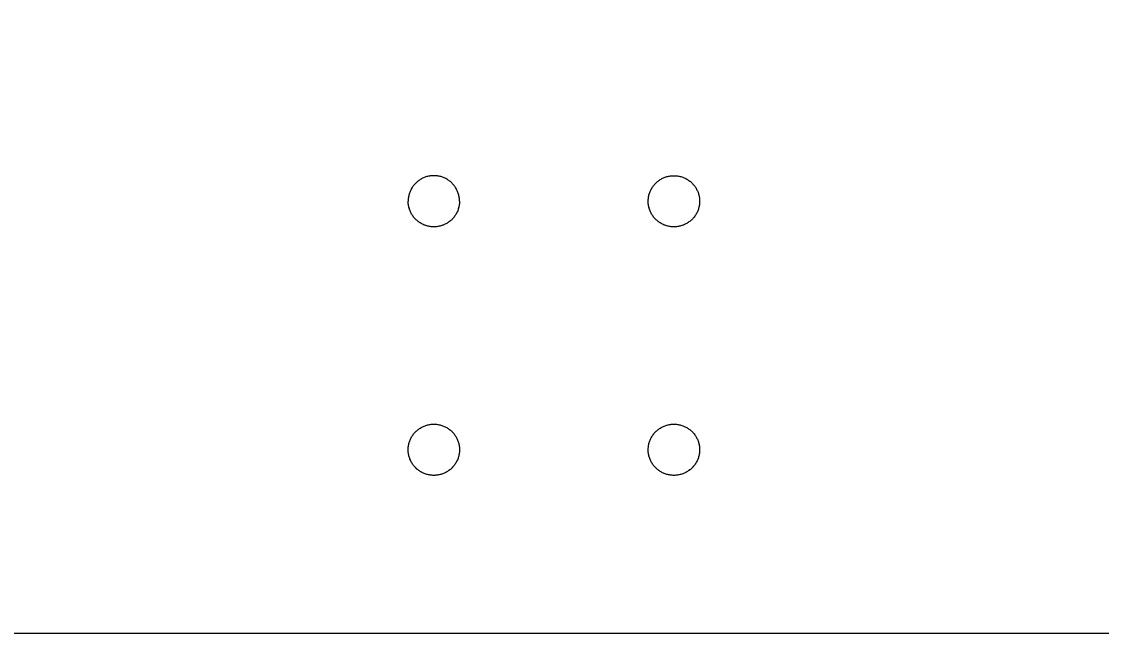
# Model space of a CAD drawing. Header units: inches. Extents: x -10 to 169, y -3 to 129.
# Drawn here: x -0.34 to 12.05, y 56.49 to 63.51 of the extents above; entities that cross this region are included whole.
import ezdxf

# ---------------------------------------------------------------- set-up
doc = ezdxf.new("R2010")
doc.units = ezdxf.units.IN
doc.layers.add('ZANO_R', color=7, linetype='Continuous', lineweight=0)
doc.layers.add('ZANO_W', color=1, linetype='Continuous', lineweight=0)
doc.styles.get("Standard").update_dxf_attribs({"font": 'arial.ttf'})
doc.dimstyles.new('amerykanie', dxfattribs={"dimtxt": 50, "dimasz": 50, "dimexe": 0.5, "dimexo": 0.5, "dimgap": 1, "dimtad": 1, "dimdec": 0, "dimzin": 0, "dimlunit": 5, "dimtxsty": 'Standard', "dimcen": 0.09, "dimclrd": 1, "dimclre": 1, "dimclrt": 1, "dimazin": 0, "dimtfac": 1, "dimtdec": 0, "dimtmove": 0, "dimatfit": 3, "dimfxl": 1, "dimtzin": 0, "dimarcsym": 1})

# ---------------------------------------------------------------- blocks, each defined once
blk = doc.blocks.new('*D360')
at = {"layer": 'ZANO_W', "color": 1, "lineweight": -2}
for p, q in [((4.493, 70.575), (-6.582, 70.575)), ((-6.082, 69.575), (-6.082, 45.591)), ((4.493, 44.591), (-6.582, 44.591))]:
    blk.add_line(p, q, dxfattribs=at)
at = {"layer": 'ZANO_W', "color": 1}
for points in [[(-5.915, 69.575), (-6.249, 69.575), (-6.082, 70.575)], [(-6.249, 45.591), (-5.915, 45.591), (-6.082, 44.591)]]:
    blk.add_solid(points, dxfattribs=at)
at = {"layer": 'ZANO_W', "color": 1, "insert": (-7.412, 57.583), "char_height": 1.625, "attachment_point": 5, "rotation": 90}
blk.add_mtext('26', dxfattribs=at)

msp = doc.modelspace()

# ---------------------------------------------------------------- linework, layer by layer
at = {"layer": 'ZANO_R'}
for p, q in [((4.34001, 61.73691), (4.32993, 61.73499)), ((4.35016, 61.73847), (4.34001, 61.73691)), ((4.36035, 61.73968), (4.35016, 61.73847)), ((4.37058, 61.74053), (4.36035, 61.73968)), ((4.38083, 61.74103), (4.37058, 61.74053)), ((4.39109, 61.74116), (4.38083, 61.74103)), ((4.40136, 61.74103), (4.39109, 61.74116)), ((4.41161, 61.74053), (4.40136, 61.74103)), ((4.42184, 61.73968), (4.41161, 61.74053)), ((4.43203, 61.73847), (4.42184, 61.73968)), ((4.44217, 61.73691), (4.43203, 61.73847)), ((4.45225, 61.73499), (4.44217, 61.73691)), ((7.08584, 61.73499), (7.09592, 61.73691)), ((7.09592, 61.73691), (7.10606, 61.73847)), ((7.10606, 61.73847), (7.11626, 61.73968)), ((7.11626, 61.73968), (7.12648, 61.74053)), ((7.12648, 61.74053), (7.13674, 61.74103)), ((7.13674, 61.74103), (7.147, 61.74116)), ((7.147, 61.74116), (7.15726, 61.74103)), ((7.15726, 61.74103), (7.16751, 61.74053)), ((7.16751, 61.74053), (7.17774, 61.73968)), ((7.17774, 61.73968), (7.18793, 61.73847)), ((7.18793, 61.73847), (7.19808, 61.73691)), ((7.19808, 61.73691), (7.20816, 61.73499)), ((4.14678, 61.61257), (4.14115, 61.60398)), ((4.1527, 61.62095), (4.14678, 61.61257)), ((4.15891, 61.62912), (4.1527, 61.62095)), ((4.1654, 61.63707), (4.15891, 61.62912)), ((4.17217, 61.64479), (4.1654, 61.63707)), ((4.1792, 61.65226), (4.17217, 61.64479)), ((4.18649, 61.65949), (4.1792, 61.65226)), ((4.19402, 61.66646), (4.18649, 61.65949)), ((4.2018, 61.67316), (4.19402, 61.66646)), ((4.2098, 61.67959), (4.2018, 61.67316)), ((4.21802, 61.68573), (4.2098, 61.67959)), ((4.22646, 61.69158), (4.21802, 61.68573)), ((4.23509, 61.69713), (4.22646, 61.69158)), ((4.24391, 61.70238), (4.23509, 61.69713)), ((4.2529, 61.70732), (4.24391, 61.70238)), ((4.26207, 61.71194), (4.2529, 61.70732)), ((4.27139, 61.71624), (4.26207, 61.71194)), ((4.28085, 61.72021), (4.27139, 61.71624)), ((4.29045, 61.72385), (4.28085, 61.72021)), ((4.30017, 61.72715), (4.29045, 61.72385)), ((4.31, 61.73011), (4.30017, 61.72715)), ((4.31992, 61.73273), (4.31, 61.73011)), ((4.32993, 61.73499), (4.31992, 61.73273)), ((4.46226, 61.73273), (4.45225, 61.73499)), ((4.47219, 61.73011), (4.46226, 61.73273)), ((4.48202, 61.72715), (4.47219, 61.73011)), ((4.49174, 61.72385), (4.48202, 61.72715)), ((4.50133, 61.72021), (4.49174, 61.72385)), ((4.5108, 61.71624), (4.50133, 61.72021)), ((4.52012, 61.71194), (4.5108, 61.71624)), ((4.52928, 61.70732), (4.52012, 61.71194)), ((4.53828, 61.70238), (4.52928, 61.70732)), ((4.5471, 61.69713), (4.53828, 61.70238)), ((4.55573, 61.69158), (4.5471, 61.69713)), ((4.56416, 61.68573), (4.55573, 61.69158)), ((4.57238, 61.67959), (4.56416, 61.68573)), ((4.58039, 61.67316), (4.57238, 61.67959)), ((4.58816, 61.66646), (4.58039, 61.67316)), ((4.5957, 61.65949), (4.58816, 61.66646)), ((4.60298, 61.65226), (4.5957, 61.65949)), ((4.61002, 61.64479), (4.60298, 61.65226)), ((4.61678, 61.63707), (4.61002, 61.64479)), ((4.62327, 61.62912), (4.61678, 61.63707)), ((4.62949, 61.62095), (4.62327, 61.62912)), ((4.63541, 61.61257), (4.62949, 61.62095)), ((4.64103, 61.60398), (4.63541, 61.61257)), ((6.89706, 61.60398), (6.90268, 61.61257)), ((6.90268, 61.61257), (6.90861, 61.62095)), ((6.90861, 61.62095), (6.91482, 61.62912)), ((6.91482, 61.62912), (6.92131, 61.63707)), ((6.92131, 61.63707), (6.92808, 61.64479)), ((6.92808, 61.64479), (6.93511, 61.65226)), ((6.93511, 61.65226), (6.94239, 61.65949)), ((6.94239, 61.65949), (6.94993, 61.66646)), ((6.94993, 61.66646), (6.9577, 61.67316)), ((6.9577, 61.67316), (6.96571, 61.67959)), ((6.96571, 61.67959), (6.97393, 61.68573)), ((6.97393, 61.68573), (6.98236, 61.69158)), ((6.98236, 61.69158), (6.99099, 61.69713)), ((6.99099, 61.69713), (6.99981, 61.70238)), ((6.99981, 61.70238), (7.00881, 61.70732)), ((7.00881, 61.70732), (7.01797, 61.71194)), ((7.01797, 61.71194), (7.02729, 61.71624)), ((7.02729, 61.71624), (7.03676, 61.72021)), ((7.03676, 61.72021), (7.04636, 61.72385)), ((7.04636, 61.72385), (7.05607, 61.72715)), ((7.05607, 61.72715), (7.0659, 61.73011)), ((7.0659, 61.73011), (7.07583, 61.73273)), ((7.07583, 61.73273), (7.08584, 61.73499)), ((7.20816, 61.73499), (7.21817, 61.73273)), ((7.21817, 61.73273), (7.2281, 61.73011)), ((7.2281, 61.73011), (7.23792, 61.72715)), ((7.23792, 61.72715), (7.24764, 61.72385)), ((7.24764, 61.72385), (7.25724, 61.72021)), ((7.25724, 61.72021), (7.2667, 61.71624)), ((7.2667, 61.71624), (7.27602, 61.71194)), ((7.27602, 61.71194), (7.28519, 61.70732)), ((7.28519, 61.70732), (7.29419, 61.70238)), ((7.29419, 61.70238), (7.30301, 61.69713)), ((7.30301, 61.69713), (7.31164, 61.69158)), ((7.31164, 61.69158), (7.32007, 61.68573)), ((7.32007, 61.68573), (7.32829, 61.67959)), ((7.32829, 61.67959), (7.33629, 61.67316)), ((7.33629, 61.67316), (7.34407, 61.66646)), ((7.34407, 61.66646), (7.3516, 61.65949)), ((7.3516, 61.65949), (7.35889, 61.65226)), ((7.35889, 61.65226), (7.36592, 61.64479)), ((7.36592, 61.64479), (7.37269, 61.63707)), ((7.37269, 61.63707), (7.37918, 61.62912)), ((7.37918, 61.62912), (7.38539, 61.62095)), ((7.38539, 61.62095), (7.39131, 61.61257)), ((7.39131, 61.61257), (7.39694, 61.60398)), ((4.09885, 61.48926), (4.09756, 61.47908)), ((4.1005, 61.49939), (4.09885, 61.48926)), ((4.1025, 61.50946), (4.1005, 61.49939)), ((4.10485, 61.51945), (4.1025, 61.50946)), ((4.10755, 61.52935), (4.10485, 61.51945)), ((4.11059, 61.53915), (4.10755, 61.52935)), ((4.11397, 61.54884), (4.11059, 61.53915)), ((4.11769, 61.55841), (4.11397, 61.54884)), ((4.12174, 61.56784), (4.11769, 61.55841)), ((4.12612, 61.57712), (4.12174, 61.56784)), ((4.13081, 61.58625), (4.12612, 61.57712)), ((4.13583, 61.59521), (4.13081, 61.58625)), ((4.14115, 61.60398), (4.13583, 61.59521)), ((4.64636, 61.59521), (4.64103, 61.60398)), ((4.65137, 61.58625), (4.64636, 61.59521)), ((4.65607, 61.57712), (4.65137, 61.58625)), ((4.66044, 61.56784), (4.65607, 61.57712)), ((4.66449, 61.55841), (4.66044, 61.56784)), ((4.66821, 61.54884), (4.66449, 61.55841)), ((4.67159, 61.53915), (4.66821, 61.54884)), ((4.67464, 61.52935), (4.67159, 61.53915)), ((4.67733, 61.51945), (4.67464, 61.52935)), ((4.67968, 61.50946), (4.67733, 61.51945)), ((4.68169, 61.49939), (4.67968, 61.50946)), ((4.68333, 61.48926), (4.68169, 61.49939)), ((4.68463, 61.47908), (4.68333, 61.48926)), ((6.85346, 61.47908), (6.85476, 61.48926)), ((6.85476, 61.48926), (6.85641, 61.49939)), ((6.85641, 61.49939), (6.85841, 61.50946)), ((6.85841, 61.50946), (6.86076, 61.51945)), ((6.86076, 61.51945), (6.86346, 61.52935)), ((6.86346, 61.52935), (6.8665, 61.53915)), ((6.8665, 61.53915), (6.86988, 61.54884)), ((6.86988, 61.54884), (6.8736, 61.55841)), ((6.8736, 61.55841), (6.87765, 61.56784)), ((6.87765, 61.56784), (6.88202, 61.57712)), ((6.88202, 61.57712), (6.88672, 61.58625)), ((6.88672, 61.58625), (6.89174, 61.59521)), ((6.89174, 61.59521), (6.89706, 61.60398)), ((7.39694, 61.60398), (7.40226, 61.59521)), ((7.40226, 61.59521), (7.40728, 61.58625)), ((7.40728, 61.58625), (7.41197, 61.57712)), ((7.41197, 61.57712), (7.41635, 61.56784)), ((7.41635, 61.56784), (7.4204, 61.55841)), ((7.4204, 61.55841), (7.42412, 61.54884)), ((7.42412, 61.54884), (7.4275, 61.53915)), ((7.4275, 61.53915), (7.43054, 61.52935)), ((7.43054, 61.52935), (7.43324, 61.51945)), ((7.43324, 61.51945), (7.43559, 61.50946)), ((7.43559, 61.50946), (7.43759, 61.49939)), ((7.43759, 61.49939), (7.43924, 61.48926)), ((7.43924, 61.48926), (7.44053, 61.47908)), ((4.09604, 61.45861), (4.09582, 61.44835)), ((4.09602, 61.43807), (4.09582, 61.44835)), ((4.09658, 61.4278), (4.09602, 61.43807)), ((4.09662, 61.46886), (4.09604, 61.45861)), ((4.0975, 61.41756), (4.09658, 61.4278)), ((4.09756, 61.47908), (4.09662, 61.46886)), ((4.09878, 61.40736), (4.0975, 61.41756)), ((4.10041, 61.3972), (4.09878, 61.40736)), ((4.1024, 61.38711), (4.10041, 61.3972)), ((4.10473, 61.3771), (4.1024, 61.38711)), ((4.10363, 61.38144), (4.10534, 61.37459)), ((4.10742, 61.36717), (4.10473, 61.3771)), ((4.10534, 61.37459), (4.10722, 61.36778)), ((4.11045, 61.35735), (4.10742, 61.36717)), ((4.67477, 61.36717), (4.67174, 61.35735)), ((4.67745, 61.3771), (4.67477, 61.36717)), ((4.67497, 61.36778), (4.67684, 61.37459)), ((4.67684, 61.37459), (4.67855, 61.38144)), ((4.67979, 61.38711), (4.67745, 61.3771)), ((4.68177, 61.3972), (4.67979, 61.38711)), ((4.6834, 61.40736), (4.68177, 61.3972)), ((4.68468, 61.41756), (4.6834, 61.40736)), ((4.68556, 61.46886), (4.68463, 61.47908)), ((4.6856, 61.4278), (4.68468, 61.41756)), ((4.68614, 61.45861), (4.68556, 61.46886)), ((4.68616, 61.43807), (4.6856, 61.4278)), ((4.68637, 61.44835), (4.68614, 61.45861)), ((4.68637, 61.44835), (4.68616, 61.43807)), ((6.85172, 61.44835), (6.85195, 61.45861)), ((6.85193, 61.43807), (6.85172, 61.44835)), ((6.85249, 61.4278), (6.85193, 61.43807)), ((6.85195, 61.45861), (6.85253, 61.46886)), ((6.85341, 61.41756), (6.85249, 61.4278)), ((6.85253, 61.46886), (6.85346, 61.47908)), ((6.85469, 61.40736), (6.85341, 61.41756)), ((6.85632, 61.3972), (6.85469, 61.40736)), ((6.8583, 61.38711), (6.85632, 61.3972)), ((6.86064, 61.3771), (6.8583, 61.38711)), ((6.86125, 61.37459), (6.85954, 61.38144)), ((6.86332, 61.36717), (6.86064, 61.3771)), ((6.86312, 61.36778), (6.86125, 61.37459)), ((6.86635, 61.35735), (6.86332, 61.36717)), ((7.43067, 61.36717), (7.42764, 61.35735)), ((7.43336, 61.3771), (7.43067, 61.36717)), ((7.43275, 61.37459), (7.43088, 61.36778)), ((7.43446, 61.38144), (7.43275, 61.37459)), ((7.43569, 61.38711), (7.43336, 61.3771)), ((7.43768, 61.3972), (7.43569, 61.38711)), ((7.43931, 61.40736), (7.43768, 61.3972)), ((7.44059, 61.41756), (7.43931, 61.40736)), ((7.44053, 61.47908), (7.44147, 61.46886)), ((7.44151, 61.4278), (7.44059, 61.41756)), ((7.44147, 61.46886), (7.44205, 61.45861)), ((7.44207, 61.43807), (7.44151, 61.4278)), ((7.44205, 61.45861), (7.44227, 61.44835)), ((7.44227, 61.44835), (7.44207, 61.43807)), ((4.11382, 61.34763), (4.11045, 61.35735)), ((4.11752, 61.33804), (4.11382, 61.34763)), ((4.12156, 61.32859), (4.11752, 61.33804)), ((4.12593, 61.31928), (4.12156, 61.32859)), ((4.13062, 61.31013), (4.12593, 61.31928)), ((4.13563, 61.30114), (4.13062, 61.31013)), ((4.14094, 61.29234), (4.13563, 61.30114)), ((4.14656, 61.28373), (4.14094, 61.29234)), ((4.15248, 61.27532), (4.14656, 61.28373)), ((4.15869, 61.26712), (4.15248, 61.27532)), ((4.16518, 61.25915), (4.15869, 61.26712)), ((4.17194, 61.2514), (4.16518, 61.25915)), ((4.17897, 61.2439), (4.17194, 61.2514)), ((4.18626, 61.23665), (4.17897, 61.2439)), ((4.60321, 61.2439), (4.59592, 61.23665)), ((4.61024, 61.2514), (4.60321, 61.2439)), ((4.61701, 61.25915), (4.61024, 61.2514)), ((4.6235, 61.26712), (4.61701, 61.25915)), ((4.6297, 61.27532), (4.6235, 61.26712)), ((4.63562, 61.28373), (4.6297, 61.27532)), ((4.64124, 61.29234), (4.63562, 61.28373)), ((4.64656, 61.30114), (4.64124, 61.29234)), ((4.65156, 61.31013), (4.64656, 61.30114)), ((4.65625, 61.31928), (4.65156, 61.31013)), ((4.66062, 61.32859), (4.65625, 61.31928)), ((4.66466, 61.33804), (4.66062, 61.32859)), ((4.66837, 61.34763), (4.66466, 61.33804)), ((4.67174, 61.35735), (4.66837, 61.34763)), ((6.86972, 61.34763), (6.86635, 61.35735)), ((6.87343, 61.33804), (6.86972, 61.34763)), ((6.87747, 61.32859), (6.87343, 61.33804)), ((6.88184, 61.31928), (6.87747, 61.32859)), ((6.88653, 61.31013), (6.88184, 61.31928)), ((6.89153, 61.30114), (6.88653, 61.31013)), ((6.89685, 61.29234), (6.89153, 61.30114)), ((6.90247, 61.28373), (6.89685, 61.29234)), ((6.90839, 61.27532), (6.90247, 61.28373)), ((6.9146, 61.26712), (6.90839, 61.27532)), ((6.92108, 61.25915), (6.9146, 61.26712)), ((6.92785, 61.2514), (6.92108, 61.25915)), ((6.93488, 61.2439), (6.92785, 61.2514)), ((6.94217, 61.23665), (6.93488, 61.2439)), ((7.35912, 61.2439), (7.35183, 61.23665)), ((7.36615, 61.2514), (7.35912, 61.2439)), ((7.37291, 61.25915), (7.36615, 61.2514)), ((7.3794, 61.26712), (7.37291, 61.25915)), ((7.38561, 61.27532), (7.3794, 61.26712)), ((7.39153, 61.28373), (7.38561, 61.27532)), ((7.39715, 61.29234), (7.39153, 61.28373)), ((7.40246, 61.30114), (7.39715, 61.29234)), ((7.40747, 61.31013), (7.40246, 61.30114)), ((7.41216, 61.31928), (7.40747, 61.31013)), ((7.41653, 61.32859), (7.41216, 61.31928)), ((7.42057, 61.33804), (7.41653, 61.32859)), ((7.42427, 61.34763), (7.42057, 61.33804)), ((7.42764, 61.35735), (7.42427, 61.34763)), ((4.1938, 61.22965), (4.18626, 61.23665)), ((4.20157, 61.22292), (4.1938, 61.22965)), ((4.20958, 61.21647), (4.20157, 61.22292)), ((4.21781, 61.2103), (4.20958, 61.21647)), ((4.22624, 61.20442), (4.21781, 61.2103)), ((4.23488, 61.19884), (4.22624, 61.20442)), ((4.24371, 61.19357), (4.23488, 61.19884)), ((4.25271, 61.1886), (4.24371, 61.19357)), ((4.26188, 61.18395), (4.25271, 61.1886)), ((4.27121, 61.17963), (4.26188, 61.18395)), ((4.28069, 61.17563), (4.27121, 61.17963)), ((4.29029, 61.17197), (4.28069, 61.17563)), ((4.30003, 61.16865), (4.29029, 61.17197)), ((4.30987, 61.16566), (4.30003, 61.16865)), ((4.3198, 61.16302), (4.30987, 61.16566)), ((4.32983, 61.16073), (4.3198, 61.16302)), ((4.33993, 61.15879), (4.32983, 61.16073)), ((4.35009, 61.15721), (4.33993, 61.15879)), ((4.3603, 61.15598), (4.35009, 61.15721)), ((4.37054, 61.15511), (4.3603, 61.15598)), ((4.38081, 61.15459), (4.37054, 61.15511)), ((4.39109, 61.15444), (4.38081, 61.15459)), ((4.40137, 61.15459), (4.39109, 61.15444)), ((4.41164, 61.15511), (4.40137, 61.15459)), ((4.42189, 61.15598), (4.41164, 61.15511)), ((4.4321, 61.15721), (4.42189, 61.15598)), ((4.44226, 61.15879), (4.4321, 61.15721)), ((4.45236, 61.16073), (4.44226, 61.15879)), ((4.46238, 61.16302), (4.45236, 61.16073)), ((4.47232, 61.16566), (4.46238, 61.16302)), ((4.48216, 61.16865), (4.47232, 61.16566)), ((4.49189, 61.17197), (4.48216, 61.16865)), ((4.5015, 61.17563), (4.49189, 61.17197)), ((4.51097, 61.17963), (4.5015, 61.17563)), ((4.5203, 61.18395), (4.51097, 61.17963)), ((4.52947, 61.1886), (4.5203, 61.18395)), ((4.53848, 61.19357), (4.52947, 61.1886)), ((4.54731, 61.19884), (4.53848, 61.19357)), ((4.55594, 61.20442), (4.54731, 61.19884)), ((4.56438, 61.2103), (4.55594, 61.20442)), ((4.57261, 61.21647), (4.56438, 61.2103)), ((4.58061, 61.22292), (4.57261, 61.21647)), ((4.58839, 61.22965), (4.58061, 61.22292)), ((4.59592, 61.23665), (4.58839, 61.22965)), ((6.9497, 61.22965), (6.94217, 61.23665)), ((6.95748, 61.22292), (6.9497, 61.22965)), ((6.96549, 61.21647), (6.95748, 61.22292)), ((6.97371, 61.2103), (6.96549, 61.21647)), ((6.98215, 61.20442), (6.97371, 61.2103)), ((6.99079, 61.19884), (6.98215, 61.20442)), ((6.99961, 61.19357), (6.99079, 61.19884)), ((7.00862, 61.1886), (6.99961, 61.19357)), ((7.01779, 61.18395), (7.00862, 61.1886)), ((7.02712, 61.17963), (7.01779, 61.18395)), ((7.03659, 61.17563), (7.02712, 61.17963)), ((7.0462, 61.17197), (7.03659, 61.17563)), ((7.05593, 61.16865), (7.0462, 61.17197)), ((7.06577, 61.16566), (7.05593, 61.16865)), ((7.07571, 61.16302), (7.06577, 61.16566)), ((7.08573, 61.16073), (7.07571, 61.16302)), ((7.09583, 61.15879), (7.08573, 61.16073)), ((7.10599, 61.15721), (7.09583, 61.15879)), ((7.1162, 61.15598), (7.10599, 61.15721)), ((7.12645, 61.15511), (7.1162, 61.15598)), ((7.13672, 61.15459), (7.12645, 61.15511)), ((7.147, 61.15444), (7.13672, 61.15459)), ((7.15728, 61.15459), (7.147, 61.15444)), ((7.16755, 61.15511), (7.15728, 61.15459)), ((7.1778, 61.15598), (7.16755, 61.15511)), ((7.18801, 61.15721), (7.1778, 61.15598)), ((7.19816, 61.15879), (7.18801, 61.15721)), ((7.20826, 61.16073), (7.19816, 61.15879)), ((7.21829, 61.16302), (7.20826, 61.16073)), ((7.22823, 61.16566), (7.21829, 61.16302)), ((7.23807, 61.16865), (7.22823, 61.16566)), ((7.2478, 61.17197), (7.23807, 61.16865)), ((7.2574, 61.17563), (7.2478, 61.17197)), ((7.26688, 61.17963), (7.2574, 61.17563)), ((7.27621, 61.18395), (7.26688, 61.17963)), ((7.28538, 61.1886), (7.27621, 61.18395)), ((7.29439, 61.19357), (7.28538, 61.1886)), ((7.30321, 61.19884), (7.29439, 61.19357)), ((7.31185, 61.20442), (7.30321, 61.19884)), ((7.32029, 61.2103), (7.31185, 61.20442)), ((7.32851, 61.21647), (7.32029, 61.2103)), ((7.33652, 61.22292), (7.32851, 61.21647)), ((7.34429, 61.22965), (7.33652, 61.22292)), ((7.35183, 61.23665), (7.34429, 61.22965)), ((4.31992, 58.88267), (4.32993, 58.88494)), ((4.32993, 58.88494), (4.34001, 58.88685)), ((4.34001, 58.88685), (4.35016, 58.88842)), ((4.35016, 58.88842), (4.36035, 58.88962)), ((4.36035, 58.88962), (4.37058, 58.89048)), ((4.37058, 58.89048), (4.38083, 58.89097)), ((4.38083, 58.89097), (4.39109, 58.89111)), ((4.39109, 58.89111), (4.40136, 58.89097)), ((4.40136, 58.89097), (4.41161, 58.89048)), ((4.41161, 58.89048), (4.42184, 58.88962)), ((4.42184, 58.88962), (4.43203, 58.88842)), ((4.43203, 58.88842), (4.44217, 58.88685)), ((4.44217, 58.88685), (4.45225, 58.88494)), ((4.45225, 58.88494), (4.46226, 58.88267)), ((7.07583, 58.88267), (7.08584, 58.88494)), ((7.08584, 58.88494), (7.09592, 58.88685)), ((7.09592, 58.88685), (7.10606, 58.88842)), ((7.10606, 58.88842), (7.11626, 58.88962)), ((7.11626, 58.88962), (7.12648, 58.89048)), ((7.12648, 58.89048), (7.13674, 58.89097)), ((7.13674, 58.89097), (7.147, 58.89111)), ((7.147, 58.89111), (7.15726, 58.89097)), ((7.15726, 58.89097), (7.16751, 58.89048)), ((7.16751, 58.89048), (7.17774, 58.88962)), ((7.17774, 58.88962), (7.18793, 58.88842)), ((7.18793, 58.88842), (7.19808, 58.88685)), ((7.19808, 58.88685), (7.20816, 58.88494)), ((7.20816, 58.88494), (7.21817, 58.88267)), ((4.14115, 58.75392), (4.14678, 58.76251)), ((4.14678, 58.76251), (4.1527, 58.77089)), ((4.1527, 58.77089), (4.15891, 58.77906)), ((4.15891, 58.77906), (4.1654, 58.78701)), ((4.1654, 58.78701), (4.17217, 58.79473)), ((4.17217, 58.79473), (4.1792, 58.80221)), ((4.1792, 58.80221), (4.18649, 58.80943)), ((4.18649, 58.80943), (4.19402, 58.8164)), ((4.19402, 58.8164), (4.2018, 58.8231)), ((4.2018, 58.8231), (4.2098, 58.82953)), ((4.2098, 58.82953), (4.21802, 58.83567)), ((4.21802, 58.83567), (4.22646, 58.84152)), ((4.22646, 58.84152), (4.23509, 58.84708)), ((4.23509, 58.84708), (4.24391, 58.85233)), ((4.24391, 58.85233), (4.2529, 58.85726)), ((4.2529, 58.85726), (4.26207, 58.86189)), ((4.26207, 58.86189), (4.27139, 58.86618)), ((4.27139, 58.86618), (4.28085, 58.87015)), ((4.28085, 58.87015), (4.29045, 58.87379)), ((4.29045, 58.87379), (4.30017, 58.87709)), ((4.30017, 58.87709), (4.31, 58.88005)), ((4.31, 58.88005), (4.31992, 58.88267)), ((4.46226, 58.88267), (4.47219, 58.88005)), ((4.47219, 58.88005), (4.48202, 58.87709)), ((4.48202, 58.87709), (4.49174, 58.87379)), ((4.49174, 58.87379), (4.50133, 58.87015)), ((4.50133, 58.87015), (4.5108, 58.86618)), ((4.5108, 58.86618), (4.52012, 58.86189)), ((4.52012, 58.86189), (4.52928, 58.85726)), ((4.52928, 58.85726), (4.53828, 58.85233)), ((4.53828, 58.85233), (4.5471, 58.84708)), ((4.5471, 58.84708), (4.55573, 58.84152)), ((4.55573, 58.84152), (4.56416, 58.83567)), ((4.56416, 58.83567), (4.57238, 58.82953)), ((4.57238, 58.82953), (4.58039, 58.8231)), ((4.58039, 58.8231), (4.58816, 58.8164)), ((4.58816, 58.8164), (4.5957, 58.80943)), ((4.5957, 58.80943), (4.60298, 58.80221)), ((4.60298, 58.80221), (4.61002, 58.79473)), ((4.61002, 58.79473), (4.61678, 58.78701)), ((4.61678, 58.78701), (4.62327, 58.77906)), ((4.62327, 58.77906), (4.62949, 58.77089)), ((4.62949, 58.77089), (4.63541, 58.76251)), ((4.63541, 58.76251), (4.64103, 58.75392)), ((6.89706, 58.75392), (6.90268, 58.76251)), ((6.90268, 58.76251), (6.90861, 58.77089)), ((6.90861, 58.77089), (6.91482, 58.77906)), ((6.91482, 58.77906), (6.92131, 58.78701)), ((6.92131, 58.78701), (6.92808, 58.79473)), ((6.92808, 58.79473), (6.93511, 58.80221)), ((6.93511, 58.80221), (6.94239, 58.80943)), ((6.94239, 58.80943), (6.94993, 58.8164)), ((6.94993, 58.8164), (6.9577, 58.8231)), ((6.9577, 58.8231), (6.96571, 58.82953)), ((6.96571, 58.82953), (6.97393, 58.83567)), ((6.97393, 58.83567), (6.98236, 58.84152)), ((6.98236, 58.84152), (6.99099, 58.84708)), ((6.99099, 58.84708), (6.99981, 58.85233)), ((6.99981, 58.85233), (7.00881, 58.85726)), ((7.00881, 58.85726), (7.01797, 58.86189)), ((7.01797, 58.86189), (7.02729, 58.86618)), ((7.02729, 58.86618), (7.03676, 58.87015)), ((7.03676, 58.87015), (7.04636, 58.87379)), ((7.04636, 58.87379), (7.05607, 58.87709)), ((7.05607, 58.87709), (7.0659, 58.88005)), ((7.0659, 58.88005), (7.07583, 58.88267)), ((7.21817, 58.88267), (7.2281, 58.88005)), ((7.2281, 58.88005), (7.23792, 58.87709)), ((7.23792, 58.87709), (7.24764, 58.87379)), ((7.24764, 58.87379), (7.25724, 58.87015)), ((7.25724, 58.87015), (7.2667, 58.86618)), ((7.2667, 58.86618), (7.27602, 58.86189)), ((7.27602, 58.86189), (7.28519, 58.85726)), ((7.28519, 58.85726), (7.29419, 58.85233)), ((7.29419, 58.85233), (7.30301, 58.84708)), ((7.30301, 58.84708), (7.31164, 58.84152)), ((7.31164, 58.84152), (7.32007, 58.83567)), ((7.32007, 58.83567), (7.32829, 58.82953)), ((7.32829, 58.82953), (7.33629, 58.8231)), ((7.33629, 58.8231), (7.34407, 58.8164)), ((7.34407, 58.8164), (7.3516, 58.80943)), ((7.3516, 58.80943), (7.35889, 58.80221)), ((7.35889, 58.80221), (7.36592, 58.79473)), ((7.36592, 58.79473), (7.37269, 58.78701)), ((7.37269, 58.78701), (7.37918, 58.77906)), ((7.37918, 58.77906), (7.38539, 58.77089)), ((7.38539, 58.77089), (7.39131, 58.76251)), ((7.39131, 58.76251), (7.39694, 58.75392)), ((4.09756, 58.62902), (4.09885, 58.6392)), ((4.09885, 58.6392), (4.1005, 58.64933)), ((4.1005, 58.64933), (4.1025, 58.6594)), ((4.1025, 58.6594), (4.10485, 58.66939)), ((4.10485, 58.66939), (4.10755, 58.67929)), ((4.10755, 58.67929), (4.11059, 58.68909)), ((4.11059, 58.68909), (4.11397, 58.69879)), ((4.11397, 58.69879), (4.11769, 58.70835)), ((4.11769, 58.70835), (4.12174, 58.71778)), ((4.12174, 58.71778), (4.12612, 58.72707)), ((4.12612, 58.72707), (4.13081, 58.73619)), ((4.13081, 58.73619), (4.13583, 58.74515)), ((4.13583, 58.74515), (4.14115, 58.75392)), ((4.64103, 58.75392), (4.64636, 58.74515)), ((4.64636, 58.74515), (4.65137, 58.73619)), ((4.65137, 58.73619), (4.65607, 58.72707)), ((4.65607, 58.72707), (4.66044, 58.71778)), ((4.66044, 58.71778), (4.66449, 58.70835)), ((4.66449, 58.70835), (4.66821, 58.69879)), ((4.66821, 58.69879), (4.67159, 58.68909)), ((4.67159, 58.68909), (4.67464, 58.67929)), ((4.67464, 58.67929), (4.67733, 58.66939)), ((4.67733, 58.66939), (4.67968, 58.6594)), ((4.67968, 58.6594), (4.68169, 58.64933)), ((4.68169, 58.64933), (4.68333, 58.6392)), ((4.68333, 58.6392), (4.68463, 58.62902)), ((6.85346, 58.62902), (6.85476, 58.6392)), ((6.85476, 58.6392), (6.85641, 58.64933)), ((6.85641, 58.64933), (6.85841, 58.6594)), ((6.85841, 58.6594), (6.86076, 58.66939)), ((6.86076, 58.66939), (6.86346, 58.67929)), ((6.86346, 58.67929), (6.8665, 58.68909)), ((6.8665, 58.68909), (6.86988, 58.69879)), ((6.86988, 58.69879), (6.8736, 58.70835)), ((6.8736, 58.70835), (6.87765, 58.71778)), ((6.87765, 58.71778), (6.88202, 58.72707)), ((6.88202, 58.72707), (6.88672, 58.73619)), ((6.88672, 58.73619), (6.89174, 58.74515)), ((6.89174, 58.74515), (6.89706, 58.75392)), ((7.39694, 58.75392), (7.40226, 58.74515)), ((7.40226, 58.74515), (7.40728, 58.73619)), ((7.40728, 58.73619), (7.41197, 58.72707)), ((7.41197, 58.72707), (7.41635, 58.71778)), ((7.41635, 58.71778), (7.4204, 58.70835)), ((7.4204, 58.70835), (7.42412, 58.69879)), ((7.42412, 58.69879), (7.4275, 58.68909)), ((7.4275, 58.68909), (7.43054, 58.67929)), ((7.43054, 58.67929), (7.43324, 58.66939)), ((7.43324, 58.66939), (7.43559, 58.6594)), ((7.43559, 58.6594), (7.43759, 58.64933)), ((7.43759, 58.64933), (7.43924, 58.6392)), ((7.43924, 58.6392), (7.44053, 58.62902)), ((4.09582, 58.59829), (4.09604, 58.60855)), ((4.09602, 58.58801), (4.09582, 58.59829)), ((4.09658, 58.57774), (4.09602, 58.58801)), ((4.09604, 58.60855), (4.09662, 58.6188)), ((4.0975, 58.5675), (4.09658, 58.57774)), ((4.09662, 58.6188), (4.09756, 58.62902)), ((4.09878, 58.5573), (4.0975, 58.5675)), ((4.10041, 58.54715), (4.09878, 58.5573)), ((4.1024, 58.53706), (4.10041, 58.54715)), ((4.10473, 58.52704), (4.1024, 58.53706)), ((4.10534, 58.52453), (4.10363, 58.53138)), ((4.10742, 58.51712), (4.10473, 58.52704)), ((4.10722, 58.51772), (4.10534, 58.52453)), ((4.11016, 58.50785), (4.10714, 58.5177)), ((4.11045, 58.50729), (4.10742, 58.51712)), ((4.67477, 58.51712), (4.67174, 58.50729)), ((4.67505, 58.5177), (4.67202, 58.50785)), ((4.67745, 58.52704), (4.67477, 58.51712)), ((4.67684, 58.52453), (4.67497, 58.51772)), ((4.67855, 58.53138), (4.67684, 58.52453)), ((4.67979, 58.53706), (4.67745, 58.52704)), ((4.68177, 58.54715), (4.67979, 58.53706)), ((4.6834, 58.5573), (4.68177, 58.54715)), ((4.68468, 58.5675), (4.6834, 58.5573)), ((4.68463, 58.62902), (4.68556, 58.6188)), ((4.6856, 58.57774), (4.68468, 58.5675)), ((4.68556, 58.6188), (4.68614, 58.60855)), ((4.68616, 58.58801), (4.6856, 58.57774)), ((4.68614, 58.60855), (4.68637, 58.59829)), ((4.68637, 58.59829), (4.68616, 58.58801)), ((6.85172, 58.59829), (6.85195, 58.60855)), ((6.85193, 58.58801), (6.85172, 58.59829)), ((6.85249, 58.57774), (6.85193, 58.58801)), ((6.85195, 58.60855), (6.85253, 58.6188)), ((6.85341, 58.5675), (6.85249, 58.57774)), ((6.85253, 58.6188), (6.85346, 58.62902)), ((6.85469, 58.5573), (6.85341, 58.5675)), ((6.85632, 58.54715), (6.85469, 58.5573)), ((6.8583, 58.53706), (6.85632, 58.54715)), ((6.86064, 58.52704), (6.8583, 58.53706)), ((6.86125, 58.52453), (6.85954, 58.53138)), ((6.86332, 58.51712), (6.86064, 58.52704)), ((6.86312, 58.51772), (6.86125, 58.52453)), ((6.86607, 58.50785), (6.86304, 58.5177)), ((6.86635, 58.50729), (6.86332, 58.51712)), ((7.43067, 58.51712), (7.42764, 58.50729)), ((7.43096, 58.5177), (7.42793, 58.50785)), ((7.43336, 58.52704), (7.43067, 58.51712)), ((7.43275, 58.52453), (7.43088, 58.51772)), ((7.43446, 58.53138), (7.43275, 58.52453)), ((7.43569, 58.53706), (7.43336, 58.52704)), ((7.43768, 58.54715), (7.43569, 58.53706)), ((7.43931, 58.5573), (7.43768, 58.54715)), ((7.44059, 58.5675), (7.43931, 58.5573)), ((7.44053, 58.62902), (7.44147, 58.6188)), ((7.44151, 58.57774), (7.44059, 58.5675)), ((7.44147, 58.6188), (7.44205, 58.60855)), ((7.44207, 58.58801), (7.44151, 58.57774)), ((7.44205, 58.60855), (7.44227, 58.59829)), ((7.44227, 58.59829), (7.44207, 58.58801)), ((4.11353, 58.49812), (4.11016, 58.50785)), ((4.11382, 58.49758), (4.11045, 58.50729)), ((4.11724, 58.48851), (4.11353, 58.49812)), ((4.11752, 58.48798), (4.11382, 58.49758)), ((4.12127, 58.47904), (4.11724, 58.48851)), ((4.12156, 58.47853), (4.11752, 58.48798)), ((4.12564, 58.46971), (4.12127, 58.47904)), ((4.12593, 58.46922), (4.12156, 58.47853)), ((4.13033, 58.46054), (4.12564, 58.46971)), ((4.13062, 58.46007), (4.12593, 58.46922)), ((4.13534, 58.45154), (4.13033, 58.46054)), ((4.13563, 58.45109), (4.13062, 58.46007)), ((4.14065, 58.44272), (4.13534, 58.45154)), ((4.14094, 58.44228), (4.13563, 58.45109)), ((4.14628, 58.43409), (4.14065, 58.44272)), ((4.14656, 58.43367), (4.14094, 58.44228)), ((4.1522, 58.42566), (4.14628, 58.43409)), ((4.15248, 58.42526), (4.14656, 58.43367)), ((4.15841, 58.41744), (4.1522, 58.42566)), ((4.15869, 58.41707), (4.15248, 58.42526)), ((4.1649, 58.40945), (4.15841, 58.41744)), ((4.16518, 58.40909), (4.15869, 58.41707)), ((4.17167, 58.40169), (4.1649, 58.40945)), ((4.17194, 58.40135), (4.16518, 58.40909)), ((4.17871, 58.39417), (4.17167, 58.40169)), ((4.17897, 58.39384), (4.17194, 58.40135)), ((4.186, 58.38689), (4.17871, 58.39417)), ((4.18626, 58.38659), (4.17897, 58.39384)), ((4.60321, 58.39384), (4.59592, 58.38659)), ((4.60348, 58.39417), (4.59619, 58.38689)), ((4.61024, 58.40135), (4.60321, 58.39384)), ((4.61051, 58.40169), (4.60348, 58.39417)), ((4.61701, 58.40909), (4.61024, 58.40135)), ((4.61728, 58.40945), (4.61051, 58.40169)), ((4.6235, 58.41707), (4.61701, 58.40909)), ((4.62378, 58.41744), (4.61728, 58.40945)), ((4.6297, 58.42526), (4.6235, 58.41707)), ((4.62999, 58.42566), (4.62378, 58.41744)), ((4.63562, 58.43367), (4.6297, 58.42526)), ((4.63591, 58.43409), (4.62999, 58.42566)), ((4.64124, 58.44228), (4.63562, 58.43367)), ((4.64153, 58.44272), (4.63591, 58.43409)), ((4.64656, 58.45109), (4.64124, 58.44228)), ((4.64685, 58.45154), (4.64153, 58.44272)), ((4.65156, 58.46007), (4.64656, 58.45109)), ((4.65185, 58.46054), (4.64685, 58.45154)), ((4.65625, 58.46922), (4.65156, 58.46007)), ((4.65654, 58.46971), (4.65185, 58.46054)), ((4.66062, 58.47853), (4.65625, 58.46922)), ((4.66091, 58.47904), (4.65654, 58.46971)), ((4.66466, 58.48798), (4.66062, 58.47853)), ((4.66495, 58.48851), (4.66091, 58.47904)), ((4.66837, 58.49758), (4.66466, 58.48798)), ((4.66866, 58.49812), (4.66495, 58.48851)), ((4.67174, 58.50729), (4.66837, 58.49758)), ((4.67202, 58.50785), (4.66866, 58.49812)), ((6.86944, 58.49812), (6.86607, 58.50785)), ((6.86972, 58.49758), (6.86635, 58.50729)), ((6.87314, 58.48851), (6.86944, 58.49812)), ((6.87343, 58.48798), (6.86972, 58.49758)), ((6.87718, 58.47904), (6.87314, 58.48851)), ((6.87747, 58.47853), (6.87343, 58.48798)), ((6.88155, 58.46971), (6.87718, 58.47904)), ((6.88184, 58.46922), (6.87747, 58.47853)), ((6.88624, 58.46054), (6.88155, 58.46971)), ((6.88653, 58.46007), (6.88184, 58.46922)), ((6.89124, 58.45154), (6.88624, 58.46054)), ((6.89153, 58.45109), (6.88653, 58.46007)), ((6.89656, 58.44272), (6.89124, 58.45154)), ((6.89685, 58.44228), (6.89153, 58.45109)), ((6.90218, 58.43409), (6.89656, 58.44272)), ((6.90247, 58.43367), (6.89685, 58.44228)), ((6.9081, 58.42566), (6.90218, 58.43409)), ((6.90839, 58.42526), (6.90247, 58.43367)), ((6.91431, 58.41744), (6.9081, 58.42566)), ((6.9146, 58.41707), (6.90839, 58.42526)), ((6.92081, 58.40945), (6.91431, 58.41744)), ((6.92108, 58.40909), (6.9146, 58.41707)), ((6.92758, 58.40169), (6.92081, 58.40945)), ((6.92785, 58.40135), (6.92108, 58.40909)), ((6.93461, 58.39417), (6.92758, 58.40169)), ((6.93488, 58.39384), (6.92785, 58.40135)), ((6.94191, 58.38689), (6.93461, 58.39417)), ((6.94217, 58.38659), (6.93488, 58.39384)), ((7.35912, 58.39384), (7.35183, 58.38659)), ((7.35939, 58.39417), (7.35209, 58.38689)), ((7.36615, 58.40135), (7.35912, 58.39384)), ((7.36642, 58.40169), (7.35939, 58.39417)), ((7.37291, 58.40909), (7.36615, 58.40135)), ((7.37319, 58.40945), (7.36642, 58.40169)), ((7.3794, 58.41707), (7.37291, 58.40909)), ((7.37968, 58.41744), (7.37319, 58.40945)), ((7.38561, 58.42526), (7.3794, 58.41707)), ((7.38589, 58.42566), (7.37968, 58.41744)), ((7.39153, 58.43367), (7.38561, 58.42526)), ((7.39181, 58.43409), (7.38589, 58.42566)), ((7.39715, 58.44228), (7.39153, 58.43367)), ((7.39744, 58.44272), (7.39181, 58.43409)), ((7.40246, 58.45109), (7.39715, 58.44228)), ((7.40275, 58.45154), (7.39744, 58.44272)), ((7.40747, 58.46007), (7.40246, 58.45109)), ((7.40776, 58.46054), (7.40275, 58.45154)), ((7.41216, 58.46922), (7.40747, 58.46007)), ((7.41245, 58.46971), (7.40776, 58.46054)), ((7.41653, 58.47853), (7.41216, 58.46922)), ((7.41682, 58.47904), (7.41245, 58.46971)), ((7.42057, 58.48798), (7.41653, 58.47853)), ((7.42086, 58.48851), (7.41682, 58.47904)), ((7.42427, 58.49758), (7.42057, 58.48798)), ((7.42456, 58.49812), (7.42086, 58.48851)), ((7.42764, 58.50729), (7.42427, 58.49758)), ((7.42793, 58.50785), (7.42456, 58.49812)), ((4.19354, 58.37988), (4.186, 58.38689)), ((4.1938, 58.37959), (4.18626, 58.38659)), ((4.20132, 58.37314), (4.19354, 58.37988)), ((4.20157, 58.37286), (4.1938, 58.37959)), ((4.20934, 58.36667), (4.20132, 58.37314)), ((4.20958, 58.36641), (4.20157, 58.37286)), ((4.21757, 58.36048), (4.20934, 58.36667)), ((4.21781, 58.36024), (4.20958, 58.36641)), ((4.22602, 58.35458), (4.21757, 58.36048)), ((4.22624, 58.35436), (4.21781, 58.36024)), ((4.23466, 58.34899), (4.22602, 58.35458)), ((4.23488, 58.34878), (4.22624, 58.35436)), ((4.2435, 58.3437), (4.23466, 58.34899)), ((4.24371, 58.34351), (4.23488, 58.34878)), ((4.25252, 58.33872), (4.2435, 58.3437)), ((4.25271, 58.33854), (4.24371, 58.34351)), ((4.2617, 58.33405), (4.25252, 58.33872)), ((4.26188, 58.3339), (4.25271, 58.33854)), ((4.27104, 58.32971), (4.2617, 58.33405)), ((4.27121, 58.32957), (4.26188, 58.3339)), ((4.28053, 58.3257), (4.27104, 58.32971)), ((4.28069, 58.32558), (4.27121, 58.32957)), ((4.29015, 58.32203), (4.28053, 58.3257)), ((4.29029, 58.32191), (4.28069, 58.32558)), ((4.29989, 58.31869), (4.29015, 58.32203)), ((4.30003, 58.31859), (4.29029, 58.32191)), ((4.30974, 58.31569), (4.29989, 58.31869)), ((4.30987, 58.3156), (4.30003, 58.31859)), ((4.3197, 58.31304), (4.30974, 58.31569)), ((4.3198, 58.31297), (4.30987, 58.3156)), ((4.32973, 58.31074), (4.3197, 58.31304)), ((4.32983, 58.31068), (4.3198, 58.31297)), ((4.33985, 58.30879), (4.32973, 58.31074)), ((4.33993, 58.30874), (4.32983, 58.31068)), ((4.35002, 58.30719), (4.33985, 58.30879)), ((4.35009, 58.30715), (4.33993, 58.30874)), ((4.36025, 58.30595), (4.35002, 58.30719)), ((4.3603, 58.30592), (4.35009, 58.30715)), ((4.37051, 58.30507), (4.36025, 58.30595)), ((4.37054, 58.30505), (4.3603, 58.30592)), ((4.38079, 58.30454), (4.37051, 58.30507)), ((4.38081, 58.30453), (4.37054, 58.30505)), ((4.39109, 58.30438), (4.38079, 58.30454)), ((4.39109, 58.30438), (4.38081, 58.30453)), ((4.40139, 58.30454), (4.39109, 58.30438)), ((4.40137, 58.30453), (4.39109, 58.30438)), ((4.41164, 58.30505), (4.40137, 58.30453)), ((4.41168, 58.30507), (4.40139, 58.30454)), ((4.42189, 58.30592), (4.41164, 58.30505)), ((4.42194, 58.30595), (4.41168, 58.30507)), ((4.4321, 58.30715), (4.42189, 58.30592)), ((4.43216, 58.30719), (4.42194, 58.30595)), ((4.44226, 58.30874), (4.4321, 58.30715)), ((4.44234, 58.30879), (4.43216, 58.30719)), ((4.45236, 58.31068), (4.44226, 58.30874)), ((4.45245, 58.31074), (4.44234, 58.30879)), ((4.46238, 58.31297), (4.45236, 58.31068)), ((4.46249, 58.31304), (4.45245, 58.31074)), ((4.47232, 58.3156), (4.46238, 58.31297)), ((4.47244, 58.31569), (4.46249, 58.31304)), ((4.48216, 58.31859), (4.47232, 58.3156)), ((4.48229, 58.31869), (4.47244, 58.31569)), ((4.49189, 58.32191), (4.48216, 58.31859)), ((4.49204, 58.32203), (4.48229, 58.31869)), ((4.5015, 58.32558), (4.49189, 58.32191)), ((4.50166, 58.3257), (4.49204, 58.32203)), ((4.51097, 58.32957), (4.5015, 58.32558)), ((4.51114, 58.32971), (4.50166, 58.3257)), ((4.5203, 58.3339), (4.51097, 58.32957)), ((4.52049, 58.33405), (4.51114, 58.32971)), ((4.52947, 58.33854), (4.5203, 58.3339)), ((4.52967, 58.33872), (4.52049, 58.33405)), ((4.53848, 58.34351), (4.52947, 58.33854)), ((4.53868, 58.3437), (4.52967, 58.33872)), ((4.54731, 58.34878), (4.53848, 58.34351)), ((4.54752, 58.34899), (4.53868, 58.3437)), ((4.55594, 58.35436), (4.54731, 58.34878)), ((4.55617, 58.35458), (4.54752, 58.34899)), ((4.56438, 58.36024), (4.55594, 58.35436)), ((4.56461, 58.36048), (4.55617, 58.35458)), ((4.57261, 58.36641), (4.56438, 58.36024)), ((4.57285, 58.36667), (4.56461, 58.36048)), ((4.58061, 58.37286), (4.57261, 58.36641)), ((4.58086, 58.37314), (4.57285, 58.36667)), ((4.58839, 58.37959), (4.58061, 58.37286)), ((4.58864, 58.37988), (4.58086, 58.37314)), ((4.59592, 58.38659), (4.58839, 58.37959)), ((4.59619, 58.38689), (4.58864, 58.37988)), ((6.94945, 58.37988), (6.94191, 58.38689)), ((6.9497, 58.37959), (6.94217, 58.38659)), ((6.95723, 58.37314), (6.94945, 58.37988)), ((6.95748, 58.37286), (6.9497, 58.37959)), ((6.96525, 58.36667), (6.95723, 58.37314)), ((6.96549, 58.36641), (6.95748, 58.37286)), ((6.97348, 58.36048), (6.96525, 58.36667)), ((6.97371, 58.36024), (6.96549, 58.36641)), ((6.98193, 58.35458), (6.97348, 58.36048)), ((6.98215, 58.35436), (6.97371, 58.36024)), ((6.99057, 58.34899), (6.98193, 58.35458)), ((6.99079, 58.34878), (6.98215, 58.35436)), ((6.99941, 58.3437), (6.99057, 58.34899)), ((6.99961, 58.34351), (6.99079, 58.34878)), ((7.00842, 58.33872), (6.99941, 58.3437)), ((7.00862, 58.33854), (6.99961, 58.34351)), ((7.01761, 58.33405), (7.00842, 58.33872)), ((7.01779, 58.3339), (7.00862, 58.33854)), ((7.02695, 58.32971), (7.01761, 58.33405)), ((7.02712, 58.32957), (7.01779, 58.3339)), ((7.03643, 58.3257), (7.02695, 58.32971)), ((7.03659, 58.32558), (7.02712, 58.32957)), ((7.04605, 58.32203), (7.03643, 58.3257)), ((7.0462, 58.32191), (7.03659, 58.32558)), ((7.0558, 58.31869), (7.04605, 58.32203)), ((7.05593, 58.31859), (7.0462, 58.32191)), ((7.06565, 58.31569), (7.0558, 58.31869)), ((7.06577, 58.3156), (7.05593, 58.31859)), ((7.0756, 58.31304), (7.06565, 58.31569)), ((7.07571, 58.31297), (7.06577, 58.3156)), ((7.08564, 58.31074), (7.0756, 58.31304)), ((7.08573, 58.31068), (7.07571, 58.31297)), ((7.09575, 58.30879), (7.08564, 58.31074)), ((7.09583, 58.30874), (7.08573, 58.31068)), ((7.10593, 58.30719), (7.09575, 58.30879)), ((7.10599, 58.30715), (7.09583, 58.30874)), ((7.11615, 58.30595), (7.10593, 58.30719)), ((7.1162, 58.30592), (7.10599, 58.30715)), ((7.12642, 58.30507), (7.11615, 58.30595)), ((7.12645, 58.30505), (7.1162, 58.30592)), ((7.1367, 58.30454), (7.12642, 58.30507)), ((7.13672, 58.30453), (7.12645, 58.30505)), ((7.147, 58.30438), (7.1367, 58.30454)), ((7.147, 58.30438), (7.13672, 58.30453)), ((7.1573, 58.30454), (7.147, 58.30438)), ((7.15728, 58.30453), (7.147, 58.30438)), ((7.16755, 58.30505), (7.15728, 58.30453)), ((7.16758, 58.30507), (7.1573, 58.30454)), ((7.1778, 58.30592), (7.16755, 58.30505)), ((7.17784, 58.30595), (7.16758, 58.30507)), ((7.18801, 58.30715), (7.1778, 58.30592)), ((7.18807, 58.30719), (7.17784, 58.30595)), ((7.19816, 58.30874), (7.18801, 58.30715)), ((7.19824, 58.30879), (7.18807, 58.30719)), ((7.20826, 58.31068), (7.19816, 58.30874)), ((7.20836, 58.31074), (7.19824, 58.30879)), ((7.21829, 58.31297), (7.20826, 58.31068)), ((7.2184, 58.31304), (7.20836, 58.31074)), ((7.22823, 58.3156), (7.21829, 58.31297)), ((7.22835, 58.31569), (7.2184, 58.31304)), ((7.23807, 58.31859), (7.22823, 58.3156)), ((7.2382, 58.31869), (7.22835, 58.31569)), ((7.2478, 58.32191), (7.23807, 58.31859)), ((7.24794, 58.32203), (7.2382, 58.31869)), ((7.2574, 58.32558), (7.2478, 58.32191)), ((7.25756, 58.3257), (7.24794, 58.32203)), ((7.26688, 58.32957), (7.2574, 58.32558)), ((7.26705, 58.32971), (7.25756, 58.3257)), ((7.27621, 58.3339), (7.26688, 58.32957)), ((7.27639, 58.33405), (7.26705, 58.32971)), ((7.28538, 58.33854), (7.27621, 58.3339)), ((7.28558, 58.33872), (7.27639, 58.33405)), ((7.29439, 58.34351), (7.28538, 58.33854)), ((7.29459, 58.3437), (7.28558, 58.33872)), ((7.30321, 58.34878), (7.29439, 58.34351)), ((7.30343, 58.34899), (7.29459, 58.3437)), ((7.31185, 58.35436), (7.30321, 58.34878)), ((7.31207, 58.35458), (7.30343, 58.34899)), ((7.32029, 58.36024), (7.31185, 58.35436)), ((7.32052, 58.36048), (7.31207, 58.35458)), ((7.32851, 58.36641), (7.32029, 58.36024)), ((7.32875, 58.36667), (7.32052, 58.36048)), ((7.33652, 58.37286), (7.32851, 58.36641)), ((7.33677, 58.37314), (7.32875, 58.36667)), ((7.34429, 58.37959), (7.33652, 58.37286)), ((7.34455, 58.37988), (7.33677, 58.37314)), ((7.35183, 58.38659), (7.34429, 58.37959)), ((7.35209, 58.38689), (7.34455, 58.37988)), ((68.2331, 56.49193), (-1.9706, 56.49193))]:
    msp.add_line(p, q, dxfattribs=at)

# ---------------------------------------------------------------- dimensions: what is measured, and where the dimension line sits
at = {"layer": 'ZANO_W'}
dim = msp.add_linear_dim(base=(-6.082036, 44.590705), p1=(4.992606, 70.574957), p2=(4.992606, 44.590705), angle=90, dimstyle='amerykanie', override={"dimtxt": 1.625, "dimasz": 1, "dimgap": 0.5, "dimdec": 4, "dimaunit": 1, "dimadec": 1, "dimtdec": 4, "dimtmove": 1, "dimfrac": 2}, dxfattribs=at)
dim.commit()
dim.dimension.update_dxf_attribs({"geometry": '*D360', "text_midpoint": (-7.411717, 57.582831)})

doc.saveas('drawing.dxf')
